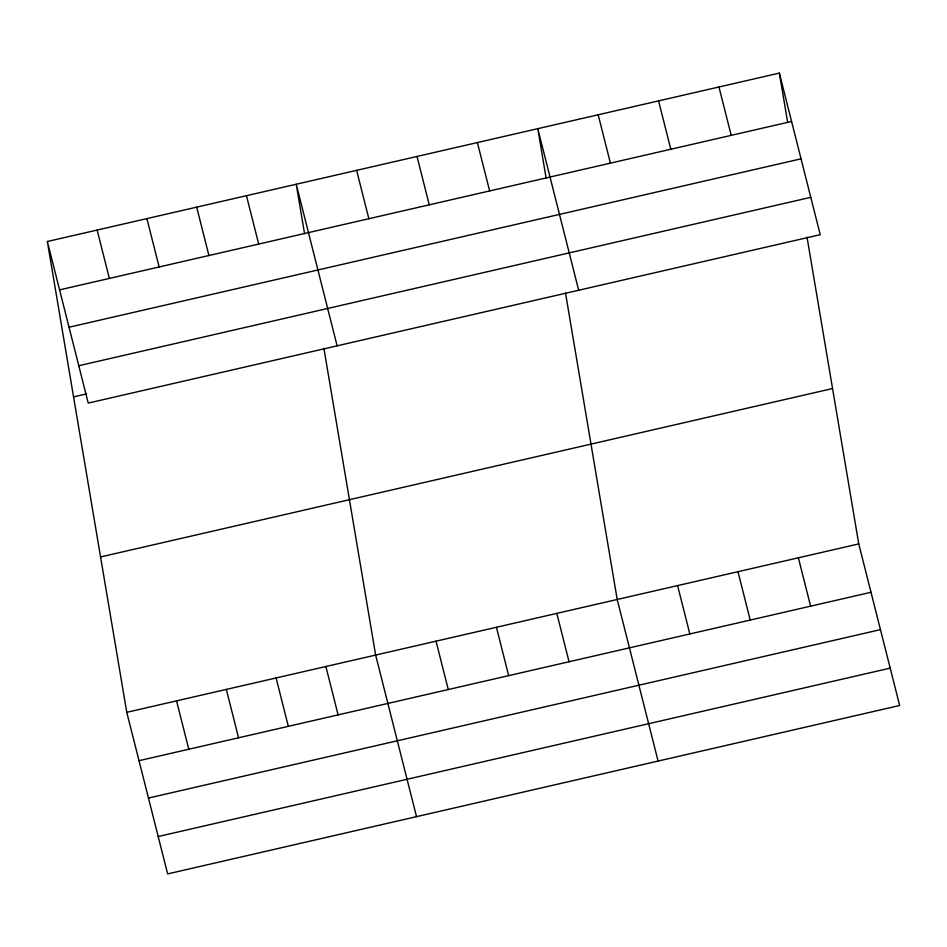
<?xml version="1.0" encoding="UTF-8"?>
<svg xmlns="http://www.w3.org/2000/svg" width="947" height="947" viewBox="0 0 947 947"><rect width="100%" height="100%" fill="white"/><g stroke="black" fill="none" stroke-linecap="round" stroke-linejoin="round"><path stroke-width="1.42" d="M47.35 241.509L779.345 73.097L820.232 234.678L88.237 403.091L47.35 241.509L126.768 712.322L167.655 873.903L899.65 705.491L858.763 543.909L807.033 237.2M59.59 289.877L791.585 121.465M69.036 327.236L801.044 158.824M78.779 365.731L810.786 197.319M73.558 396.876L86.355 393.928M100.56 556.954L832.555 388.542M126.768 712.322L858.763 543.909M139.008 760.69L871.003 592.277M148.454 798.049L880.461 629.637M158.196 836.532L890.192 668.132M718.962 86.994L731.202 135.362M798.368 557.807L810.608 606.175M658.567 100.891L670.807 149.259M737.985 571.704L750.225 620.06M598.184 114.776L610.413 163.144M677.59 585.589L689.83 633.957M578.676 290.255L537.789 128.674L546.123 178.107M658.094 761.068L617.207 599.487L565.466 292.777M477.395 142.571L489.635 190.939M556.812 613.384L569.052 661.752M417.011 156.456L429.251 204.824M496.429 627.269L508.657 675.637M356.617 170.353L368.857 218.721M436.034 641.166L448.274 689.534M337.12 345.833L296.233 184.251L304.567 233.684M416.526 816.645L375.639 655.064L323.91 348.354M246.457 195.698L258.697 244.066M325.875 666.51L338.103 714.878M196.68 207.156L208.92 255.512M276.098 677.969L288.326 726.325M146.903 218.603L159.143 266.971M226.321 689.416L238.561 737.784M97.127 230.05L109.367 278.418M176.544 700.863L188.784 749.231M779.345 73.097L787.691 122.542"/></g></svg>
